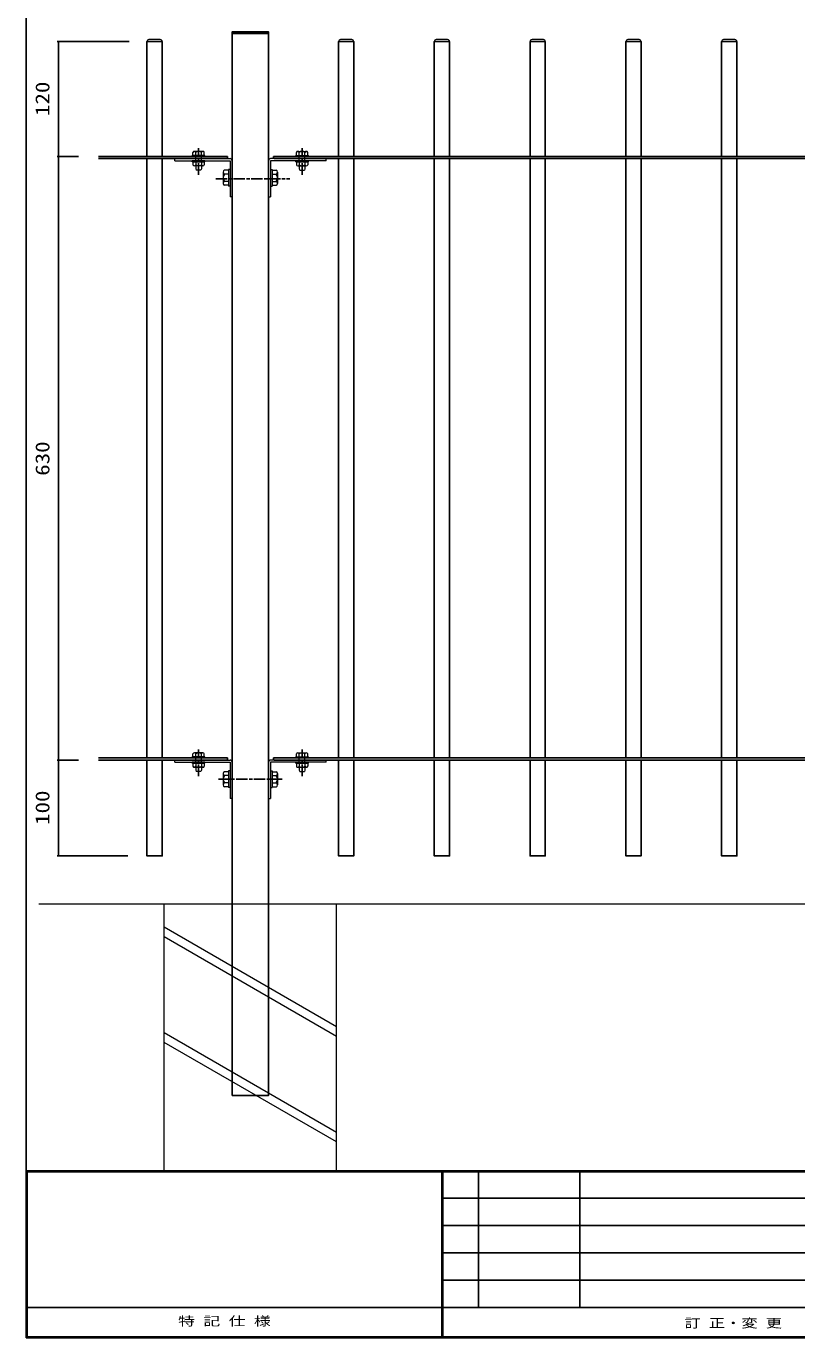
# Model space of a CAD drawing. Units: millimetres, scale not verified. Extents: x -210 to 199, y -148 to 137.
# Drawn here: x -204.4 to -103.8, y -148.1 to 23 of the extents above; entities that cross this region are included whole.
import ezdxf
from ezdxf.enums import TextEntityAlignment as Align

# ---------------------------------------------------------------- set-up
doc = ezdxf.new("R2010")
doc.units = ezdxf.units.MM
doc.linetypes.add('CHAIN', pattern=[18.5, 12, -1.5, 3.5, -1.5])
doc.linetypes.add('DASHED_SPACED', pattern=[12, 6, -6])
for name, color, linetype, lineweight in [('0-0', 6, 'Continuous', 25), ('0-1_0', 6, 'Continuous', 25), ('0-2_DIM1', 3, 'Continuous', 25), ('0-3_横桟', 2, 'Continuous', 25), ('0-6_ｾﾝﾀｰ', 1, 'CHAIN', 25), ('0-7_縦格子', 6, 'Continuous', 25), ('0-8_支柱', 60, 'Continuous', 25), ('0-9_THN', 4, 'Continuous', 9), ('0-A_下地', 30, 'Continuous', 9)]:
    doc.layers.add(name, color=color, linetype=linetype, lineweight=lineweight)
doc.styles.add('ＭＳ ゴシック', font='')
doc.styles.add('ＭＳ 明朝', font='')
doc.styles.get('ＭＳ ゴシック').set_extended_font_data('MS Gothic')
doc.styles.get('ＭＳ 明朝').set_extended_font_data('MS Mincho')

# ---------------------------------------------------------------- blocks, each defined once
blk = doc.blocks.new('A$C54DE35E0')
at = {"layer": '0-1_0'}
for p, q in [((0, -368.5), (556.725, -368.5)), ((0.2, -368.7), (556.525, -368.7)), ((0.2, -398.8), (0.2, -368.7)), ((75.906, -399), (75.906, -368.5)), ((76.106, -399), (76.106, -368.5)), ((82.606, -393.5), (82.606, -368.5)), ((101.106, -393.5), (101.106, -368.5)), ((76.106, -373.5), (186.106, -373.5)), ((76.106, -378.5), (186.106, -378.5)), ((76.106, -383.5), (186.106, -383.5)), ((76.106, -388.5), (186.106, -388.5)), ((236.106, -393.5), (0, -393.5)), ((556.525, -398.8), (0.2, -398.8))]:
    blk.add_line(p, q, dxfattribs=at)
blk.add_lwpolyline([(556.725, -399), (0, -399), (0, 0)], dxfattribs=at)
at = {"layer": '0-1_0', "style": 'ＭＳ 明朝'}
for s, width, p in [('特 記 仕 様', 1.4, (27.738, -397.26)), ('訂 正・変 更 ', 1.35, (120.233, -397.626))]:
    blk.add_text(s, height=1.613, dxfattribs=dict(at, width=width)).set_placement(p, align=Align.BOTTOM_LEFT)
blk = doc.blocks.new('filled_dot')
at = {"color": 0, "linetype": 'Continuous', "lineweight": -2, "const_width": 1.25}
blk.add_lwpolyline([(-0.625, 0, 1), (0.625, 0, 1)], format="xyb", close=True, dxfattribs=at)
blk = doc.blocks.new('Viewport_NO.1')
at = {"layer": '0-2_DIM1'}
for p, q in [((32248.615, -63070.38), (32173.365, -63070.38)), ((32174.615, -63070.38), (32174.615, -63190.38)), ((32195.415, -63190.38), (32173.365, -63190.38)), ((32195.415, -63190.38), (32173.365, -63190.38)), ((32174.615, -63190.38), (32174.615, -63820.38)), ((32195.415, -63820.38), (32173.365, -63820.38)), ((32195.415, -63820.38), (32173.365, -63820.38)), ((32174.615, -63820.38), (32174.615, -63920.38)), ((32247.015, -63920.38), (32173.365, -63920.38))]:
    blk.add_line(p, q, dxfattribs=at)
at = {"layer": '0-3_横桟'}
for p, q in [((32216.415, -63190.38), (32350.965, -63190.38)), ((32398.965, -63192.58), (32398.965, -63190.38)), ((32398.965, -63190.38), (34350.965, -63190.38)), ((32399.965, -63192.58), (34349.965, -63192.58)), ((32216.415, -63818.18), (32350.965, -63818.18)), ((32216.415, -63820.38), (32350.965, -63820.38)), ((32350.965, -63820.38), (32350.965, -63818.18)), ((32398.965, -63818.18), (34350.965, -63818.18)), ((32398.965, -63820.38), (32398.965, -63818.18)), ((32399.965, -63820.38), (34349.965, -63820.38))]:
    blk.add_line(p, q, dxfattribs=at)
blk.add_lwpolyline([(32216.415, -63192.58), (32350.965, -63192.58), (32350.965, -63190.38)], dxfattribs=at)
at = {"layer": '0-6_ｾﾝﾀｰ'}
for p, q in [((32320.965, -63209.334), (32320.965, -63181.526)), ((32428.965, -63209.334), (32428.965, -63181.526)), ((32428.965, -63209.334), (32428.965, -63181.526)), ((32338.815, -63213.58), (32416.115, -63213.58)), ((32320.965, -63837.134), (32320.965, -63809.326)), ((32428.965, -63837.134), (32428.965, -63809.326)), ((32428.965, -63837.134), (32428.965, -63809.326)), ((32341.581, -63840.38), (32408.348, -63840.38))]:
    blk.add_line(p, q, dxfattribs=at)
at = {"layer": '0-7_縦格子'}
for p, q in [((32267.015, -63192.58), (32267.015, -63818.18)), ((32282.915, -63818.18), (32282.915, -63192.58)), ((32467.015, -63192.58), (32467.015, -63818.18)), ((32482.915, -63818.18), (32482.915, -63192.58)), ((32567.015, -63192.58), (32567.015, -63818.18)), ((32582.915, -63818.18), (32582.915, -63192.58)), ((32667.015, -63192.58), (32667.015, -63818.18)), ((32682.915, -63818.18), (32682.915, -63192.58)), ((32767.015, -63192.58), (32767.015, -63818.18)), ((32782.915, -63818.18), (32782.915, -63192.58)), ((32867.015, -63192.58), (32867.015, -63818.18)), ((32882.915, -63818.18), (32882.915, -63192.58))]:
    blk.add_line(p, q, dxfattribs=at)
for points in [[(32282.915, -63190.38), (32282.915, -63070.38), (32267.015, -63070.38), (32267.015, -63190.38)], [(32482.915, -63190.38), (32482.915, -63070.38), (32467.015, -63070.38), (32467.015, -63190.38)], [(32582.915, -63190.38), (32582.915, -63070.38), (32567.015, -63070.38), (32567.015, -63190.38)], [(32682.915, -63190.38), (32682.915, -63070.38), (32667.015, -63070.38), (32667.015, -63190.38)], [(32782.915, -63190.38), (32782.915, -63070.38), (32767.015, -63070.38), (32767.015, -63190.38)], [(32882.915, -63190.38), (32882.915, -63070.38), (32867.015, -63070.38), (32867.015, -63190.38)], [(32267.015, -63820.38), (32267.015, -63920.38), (32282.915, -63920.38), (32282.915, -63820.38)], [(32467.015, -63820.38), (32467.015, -63920.38), (32482.915, -63920.38), (32482.915, -63820.38)], [(32567.015, -63820.38), (32567.015, -63920.38), (32582.915, -63920.38), (32582.915, -63820.38)], [(32667.015, -63820.38), (32667.015, -63920.38), (32682.915, -63920.38), (32682.915, -63820.38)], [(32767.015, -63820.38), (32767.015, -63920.38), (32782.915, -63920.38), (32782.915, -63820.38)], [(32867.015, -63820.38), (32867.015, -63920.38), (32882.915, -63920.38), (32882.915, -63820.38)]]:
    blk.add_lwpolyline(points, dxfattribs=at)
at = {"layer": '0-8_支柱'}
blk.add_line((32355.965, -63061.98), (32393.965, -63061.98), dxfattribs=at)
blk.add_lwpolyline([(32355.965, -64170.38), (32393.965, -64170.38), (32393.965, -63060.38), (32355.965, -63060.38)], close=True, dxfattribs=at)
at = {"layer": '0-9_THN'}
for p, q in [((32267.015, -63070.38), (32282.915, -63070.38)), ((32280.915, -63068.38), (32269.015, -63068.38)), ((32467.015, -63070.38), (32482.915, -63070.38)), ((32480.915, -63068.38), (32469.015, -63068.38)), ((32567.015, -63070.38), (32582.915, -63070.38)), ((32580.915, -63068.38), (32569.015, -63068.38)), ((32667.015, -63070.38), (32682.915, -63070.38)), ((32680.915, -63068.38), (32669.015, -63068.38)), ((32767.015, -63070.38), (32782.915, -63070.38)), ((32780.915, -63068.38), (32769.015, -63068.38)), ((32867.015, -63070.38), (32882.915, -63070.38)), ((32880.915, -63068.38), (32869.015, -63068.38)), ((32154.078, -63970.38), (34284.965, -63970.38)), ((32284.965, -64249.102), (32284.965, -63970.38)), ((32464.965, -64249.102), (32464.965, -63970.38)), ((32464.965, -64098.786), (32284.965, -63994.863)), ((32464.965, -64108.786), (32284.965, -64004.863)), ((32464.965, -64209.084), (32284.965, -64105.161)), ((32464.965, -64219.084), (32284.965, -64115.161))]:
    blk.add_line(p, q, dxfattribs=at)
for centre, start, end in [((32269.015, -63070.38), 90, 180), ((32280.915, -63070.38), 0, 90), ((32469.015, -63070.38), 90, 180), ((32480.915, -63070.38), 0, 90), ((32569.015, -63070.38), 90, 180), ((32580.915, -63070.38), 0, 90), ((32669.015, -63070.38), 90, 180), ((32680.915, -63070.38), 0, 90), ((32769.015, -63070.38), 90, 180), ((32780.915, -63070.38), 0, 90), ((32869.015, -63070.38), 90, 180), ((32880.915, -63070.38), 0, 90)]:
    blk.add_arc(centre, 2, start, end, dxfattribs=at)
at = {"layer": '0-A_下地'}
for p, q in [((32327.565, -63189.18), (32314.365, -63189.18)), ((32314.365, -63195.98), (32314.365, -63194.78)), ((32327.565, -63194.78), (32314.365, -63194.78)), ((32315.069, -63189.18), (32315.069, -63186.07)), ((32326.861, -63189.18), (32315.069, -63189.18)), ((32325.385, -63184.993), (32316.544, -63184.993)), ((32318.019, -63189.18), (32318.019, -63186.07)), ((32323.91, -63189.18), (32323.91, -63186.07)), ((32326.861, -63189.18), (32326.861, -63186.07)), ((32327.565, -63195.98), (32327.565, -63194.78)), ((32393.965, -63194.78), (32393.965, -63232.58)), ((32453.965, -63192.58), (32396.165, -63192.58)), ((32396.165, -63194.78), (32396.165, -63232.58)), ((32453.965, -63194.78), (32396.165, -63194.78)), ((32422.365, -63189.18), (32435.565, -63189.18)), ((32422.365, -63194.78), (32435.565, -63194.78)), ((32422.365, -63195.98), (32422.365, -63194.78)), ((32423.069, -63189.18), (32423.069, -63186.07)), ((32423.069, -63189.18), (32434.861, -63189.18)), ((32424.544, -63184.993), (32433.385, -63184.993)), ((32426.019, -63189.18), (32426.019, -63186.07)), ((32431.91, -63189.18), (32431.91, -63186.07)), ((32434.861, -63189.18), (32434.861, -63186.07)), ((32435.565, -63195.98), (32435.565, -63194.78)), ((32453.965, -63194.78), (32453.965, -63192.58)), ((32327.565, -63195.98), (32314.365, -63195.98)), ((32315.069, -63195.98), (32315.069, -63199.091)), ((32315.59, -63195.98), (32326.34, -63195.98)), ((32325.385, -63200.168), (32316.544, -63200.168)), ((32317.965, -63200.168), (32317.965, -63203.08)), ((32317.965, -63203.08), (32318.565, -63204.58)), ((32318.019, -63195.98), (32318.019, -63199.091)), ((32323.91, -63195.98), (32323.91, -63199.091)), ((32323.965, -63200.168), (32323.965, -63203.08)), ((32326.861, -63195.98), (32326.861, -63199.091)), ((32346.581, -63206.686), (32346.581, -63218.474)), ((32352.165, -63204.719), (32348.017, -63204.719)), ((32352.165, -63208.653), (32348.017, -63208.653)), ((32352.165, -63203.78), (32352.165, -63221.38)), ((32352.165, -63203.78), (32352.165, -63221.38)), ((32353.765, -63203.78), (32352.165, -63203.78)), ((32352.165, -63204.719), (32352.165, -63220.442)), ((32353.765, -63203.78), (32353.765, -63221.38)), ((32397.765, -63203.78), (32397.765, -63221.38)), ((32397.765, -63204.719), (32401.912, -63204.719)), ((32397.765, -63204.719), (32397.765, -63220.442)), ((32397.765, -63208.653), (32401.912, -63208.653)), ((32403.348, -63206.686), (32403.348, -63218.474)), ((32422.365, -63195.98), (32435.565, -63195.98)), ((32423.069, -63195.98), (32423.069, -63199.091)), ((32434.34, -63195.98), (32423.59, -63195.98)), ((32424.544, -63200.168), (32433.385, -63200.168)), ((32425.965, -63200.168), (32425.965, -63203.08)), ((32425.965, -63203.08), (32426.565, -63204.58)), ((32426.019, -63195.98), (32426.019, -63199.091)), ((32426.565, -63204.58), (32431.365, -63204.58)), ((32431.91, -63195.98), (32431.91, -63199.091)), ((32434.861, -63195.98), (32434.861, -63199.091)), ((32352.165, -63216.507), (32348.017, -63216.507)), ((32352.165, -63220.442), (32348.017, -63220.442)), ((32353.765, -63221.38), (32352.165, -63221.38)), ((32397.765, -63216.507), (32401.912, -63216.507)), ((32397.765, -63220.442), (32401.912, -63220.442)), ((32393.965, -63232.58), (32396.165, -63232.58)), ((32295.965, -63820.38), (32353.765, -63820.38)), ((32295.965, -63822.58), (32295.965, -63820.38)), ((32295.965, -63822.58), (32353.765, -63822.58)), ((32327.565, -63816.98), (32314.365, -63816.98)), ((32327.565, -63816.98), (32314.365, -63816.98)), ((32314.365, -63818.18), (32314.365, -63816.98)), ((32327.565, -63818.18), (32314.365, -63818.18)), ((32327.565, -63822.58), (32314.365, -63822.58)), ((32314.365, -63823.78), (32314.365, -63822.58)), ((32327.565, -63823.78), (32314.365, -63823.78)), ((32315.069, -63816.98), (32315.069, -63813.87)), ((32326.861, -63816.98), (32315.069, -63816.98)), ((32315.069, -63823.78), (32315.069, -63826.891)), ((32315.59, -63823.78), (32326.34, -63823.78)), ((32325.385, -63812.793), (32316.544, -63812.793)), ((32318.019, -63816.98), (32318.019, -63813.87)), ((32318.019, -63823.78), (32318.019, -63826.891)), ((32323.91, -63816.98), (32323.91, -63813.87)), ((32323.91, -63823.78), (32323.91, -63826.891)), ((32326.861, -63816.98), (32326.861, -63813.87)), ((32326.861, -63823.78), (32326.861, -63826.891)), ((32327.565, -63818.18), (32327.565, -63816.98)), ((32327.565, -63823.78), (32327.565, -63822.58)), ((32353.765, -63822.58), (32353.765, -63860.38)), ((32355.965, -63822.58), (32355.965, -63860.38)), ((32393.965, -63822.58), (32393.965, -63860.38)), ((32453.965, -63820.38), (32396.165, -63820.38)), ((32453.965, -63822.58), (32396.165, -63822.58)), ((32396.165, -63822.58), (32396.165, -63860.38)), ((32422.365, -63816.98), (32435.565, -63816.98)), ((32422.365, -63823.78), (32422.365, -63822.58)), ((32422.365, -63822.58), (32435.565, -63822.58)), ((32422.365, -63823.78), (32435.565, -63823.78)), ((32423.069, -63816.98), (32423.069, -63813.87)), ((32423.069, -63816.98), (32434.861, -63816.98)), ((32423.069, -63823.78), (32423.069, -63826.891)), ((32434.34, -63823.78), (32423.59, -63823.78)), ((32424.544, -63812.793), (32433.385, -63812.793)), ((32426.019, -63816.98), (32426.019, -63813.87)), ((32426.019, -63823.78), (32426.019, -63826.891)), ((32431.91, -63816.98), (32431.91, -63813.87)), ((32431.91, -63823.78), (32431.91, -63826.891)), ((32434.861, -63816.98), (32434.861, -63813.87)), ((32434.861, -63823.78), (32434.861, -63826.891)), ((32435.565, -63823.78), (32435.565, -63822.58)), ((32453.965, -63822.58), (32453.965, -63820.38)), ((32325.385, -63827.968), (32316.544, -63827.968)), ((32323.365, -63832.38), (32318.565, -63832.38)), ((32323.965, -63830.88), (32323.365, -63832.38)), ((32323.965, -63827.968), (32323.965, -63830.88)), ((32346.581, -63834.486), (32346.581, -63846.274)), ((32352.165, -63832.519), (32348.017, -63832.519)), ((32352.165, -63836.453), (32348.017, -63836.453)), ((32352.165, -63831.58), (32352.165, -63849.18)), ((32352.165, -63832.519), (32352.165, -63848.242)), ((32396.165, -63831.58), (32397.765, -63831.58)), ((32396.165, -63831.58), (32396.165, -63849.18)), ((32397.765, -63831.58), (32397.765, -63849.18)), ((32397.765, -63831.58), (32397.765, -63849.18)), ((32397.765, -63832.519), (32397.765, -63848.242)), ((32397.765, -63832.519), (32401.912, -63832.519)), ((32397.765, -63836.453), (32401.912, -63836.453)), ((32403.348, -63834.486), (32403.348, -63846.274)), ((32424.544, -63827.968), (32433.385, -63827.968)), ((32425.965, -63827.968), (32425.965, -63830.88)), ((32431.965, -63830.88), (32431.365, -63832.38)), ((32431.965, -63827.968), (32431.965, -63830.88)), ((32352.165, -63844.307), (32348.017, -63844.307)), ((32352.165, -63848.242), (32348.017, -63848.242)), ((32396.165, -63849.18), (32397.765, -63849.18)), ((32397.765, -63844.307), (32401.912, -63844.307)), ((32397.765, -63848.242), (32401.912, -63848.242)), ((32355.965, -63860.38), (32353.765, -63860.38)), ((32393.965, -63860.38), (32396.165, -63860.38))]:
    blk.add_line(p, q, dxfattribs=at)
at = {"layer": '0-A_下地', "linetype": 'DASHED_SPACED'}
for p, q in [((32317.965, -63195.98), (32317.965, -63189.18)), ((32323.965, -63195.98), (32323.965, -63189.18)), ((32425.965, -63195.98), (32425.965, -63189.18)), ((32431.965, -63195.98), (32431.965, -63189.18)), ((32317.965, -63823.78), (32317.965, -63816.98)), ((32323.965, -63823.78), (32323.965, -63816.98)), ((32425.965, -63823.78), (32425.965, -63816.98)), ((32431.965, -63823.78), (32431.965, -63816.98))]:
    blk.add_line(p, q, dxfattribs=at)
at = {"layer": '0-A_下地'}
for points in [[(32295.965, -63194.78), (32295.965, -63192.58), (32353.765, -63192.58)], [(32295.965, -63194.78), (32353.765, -63194.78), (32353.765, -63232.58)], [(32327.565, -63190.38), (32314.365, -63190.38), (32314.365, -63189.18)], [(32327.565, -63190.38), (32327.565, -63189.18), (32314.365, -63189.18)], [(32355.965, -63194.78), (32355.965, -63232.58), (32353.765, -63232.58)], [(32422.365, -63190.38), (32435.565, -63190.38), (32435.565, -63189.18)], [(32422.365, -63190.38), (32422.365, -63189.18), (32435.565, -63189.18)], [(32323.965, -63203.08), (32323.365, -63204.58), (32318.565, -63204.58)], [(32396.165, -63203.78), (32396.165, -63221.38), (32397.765, -63221.38)], [(32396.165, -63203.78), (32397.765, -63203.78), (32397.765, -63221.38)], [(32431.965, -63200.168), (32431.965, -63203.08), (32431.365, -63204.58)], [(32422.365, -63818.18), (32435.565, -63818.18), (32435.565, -63816.98)], [(32422.365, -63818.18), (32422.365, -63816.98), (32435.565, -63816.98)], [(32317.965, -63827.968), (32317.965, -63830.88), (32318.565, -63832.38)], [(32353.765, -63831.58), (32353.765, -63849.18), (32352.165, -63849.18)], [(32353.765, -63831.58), (32352.165, -63831.58), (32352.165, -63849.18)], [(32425.965, -63830.88), (32426.565, -63832.38), (32431.365, -63832.38)]]:
    blk.add_lwpolyline(points, dxfattribs=at)
for centre, radius, start, end in [((32316.544, -63186.542), 1.549, 17.74657, 162.25343), ((32320.965, -63189.559), 4.566, 49.83207, 130.16793), ((32325.385, -63186.542), 1.549, 17.74657, 162.25343), ((32353.765, -63194.78), 2.2, 0, 90), ((32396.165, -63194.78), 2.2, 90, 180), ((32424.544, -63186.542), 1.549, 17.74657, 162.25343), ((32428.965, -63189.559), 4.566, 49.83207, 130.16793), ((32433.385, -63186.542), 1.549, 17.74657, 162.25343), ((32316.544, -63198.619), 1.549, 197.74657, 342.25343), ((32320.965, -63195.602), 4.566, 229.83207, 310.16793), ((32325.385, -63198.619), 1.549, 197.74657, 342.25343), ((32352.669, -63212.58), 6.088, 139.83207, 220.16793), ((32348.647, -63206.686), 2.065, 107.74657, 252.25343), ((32397.26, -63212.58), 6.088, 319.83207, 40.16793), ((32401.283, -63206.686), 2.065, 287.74657, 72.25343), ((32424.544, -63198.619), 1.549, 197.74657, 342.25343), ((32428.965, -63195.602), 4.566, 229.83207, 310.16793), ((32433.385, -63198.619), 1.549, 197.74657, 342.25343), ((32348.647, -63218.474), 2.065, 107.74657, 252.25343), ((32401.283, -63218.474), 2.065, 287.74657, 72.25343), ((32316.544, -63814.342), 1.549, 17.74657, 162.25343), ((32320.965, -63817.359), 4.566, 49.83207, 130.16793), ((32325.385, -63814.342), 1.549, 17.74657, 162.25343), ((32353.765, -63822.58), 2.2, 0, 90), ((32396.165, -63822.58), 2.2, 90, 180), ((32424.544, -63814.342), 1.549, 17.74657, 162.25343), ((32428.965, -63817.359), 4.566, 49.83207, 130.16793), ((32433.385, -63814.342), 1.549, 17.74657, 162.25343), ((32316.544, -63826.419), 1.549, 197.74657, 342.25343), ((32320.965, -63823.402), 4.566, 229.83207, 310.16793), ((32325.385, -63826.419), 1.549, 197.74657, 342.25343), ((32352.669, -63840.38), 6.088, 139.83207, 220.16793), ((32348.647, -63834.486), 2.065, 107.74657, 252.25343), ((32397.26, -63840.38), 6.088, 319.83207, 40.16793), ((32401.283, -63834.486), 2.065, 287.74657, 72.25343), ((32424.544, -63826.419), 1.549, 197.74657, 342.25343), ((32428.965, -63823.402), 4.566, 229.83207, 310.16793), ((32433.385, -63826.419), 1.549, 197.74657, 342.25343), ((32348.647, -63846.274), 2.065, 107.74657, 252.25343), ((32401.283, -63846.274), 2.065, 287.74657, 72.25343)]:
    blk.add_arc(centre, radius, start, end, dxfattribs=at)
at = {"layer": '0-0', "xscale": 5.715959, "yscale": 5.715959}
blk.add_blockref('A$C54DE35E0', (32140.978, -62142.773), dxfattribs=at)
at = {"layer": '0-2_DIM1', "xscale": 0.4, "yscale": 0.4}
for p, rotation in [((32174.615, -63070.38), 90), ((32174.615, -63190.38), 270), ((32174.615, -63190.38), 90), ((32174.615, -63820.38), 270), ((32174.615, -63820.38), 90), ((32174.615, -63920.38), 270)]:
    blk.add_blockref('filled_dot', p, dxfattribs=dict(at, rotation=rotation))
at = {"layer": '0-2_DIM1', "style": 'ＭＳ ゴシック', "width": 1.2}
for s, p in [('120', (32169.615, -63148.096)), ('630', (32169.615, -63523.654)), ('100', (32169.615, -63888.096))]:
    blk.add_text(s, height=14.66, rotation=90, dxfattribs=at).set_placement(p, align=Align.BOTTOM_LEFT)

msp = doc.modelspace()

# ---------------------------------------------------------------- block references
at = {"layer": '0-0', "xscale": 0.125, "yscale": 0.125}
msp.add_blockref('Viewport_NO.1', (-4221.973, 7904.846), dxfattribs=at)

doc.saveas('drawing.dxf')
